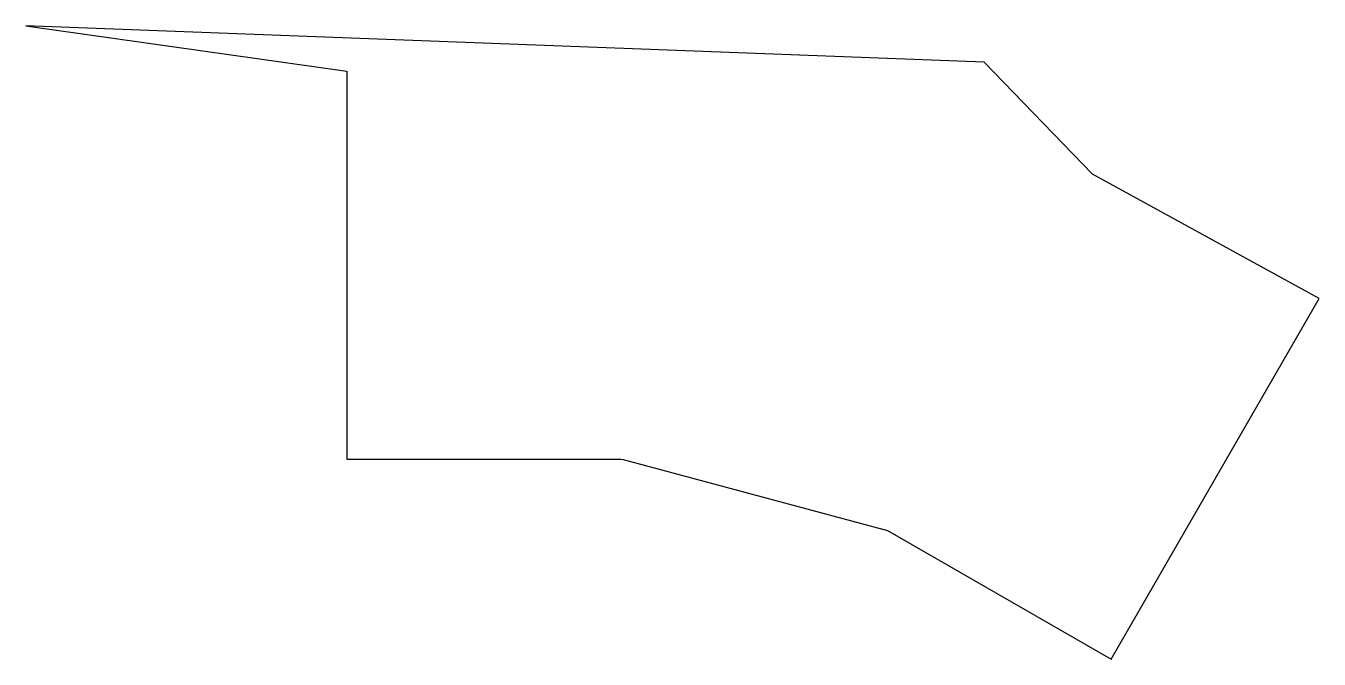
# Model space of a CAD drawing. Header units: millimetres. Extents: x 54 to 139, y -35.1 to 6.6.
import ezdxf

# ---------------------------------------------------------------- set-up
doc = ezdxf.new("R2010")
doc.units = ezdxf.units.MM

msp = doc.modelspace()

# ---------------------------------------------------------------- linework, layer by layer
for p, q in [((54, 6.56), (75.1, 3.59)), ((117, 4.18), (54, 6.56)), ((75.1, 3.59), (75.1, -21.91)), ((124.105, -3.179), (117, 4.18)), ((139.007, -11.367), (124.105, -3.179)), ((125.327, -35.061), (139.007, -11.367)), ((75.1, -21.91), (93.1, -21.91)), ((93.1, -21.91), (93.257, -21.939)), ((93.257, -21.939), (110.644, -26.598)), ((110.644, -26.598), (125.327, -35.061))]:
    msp.add_line(p, q)

doc.saveas('drawing.dxf')
